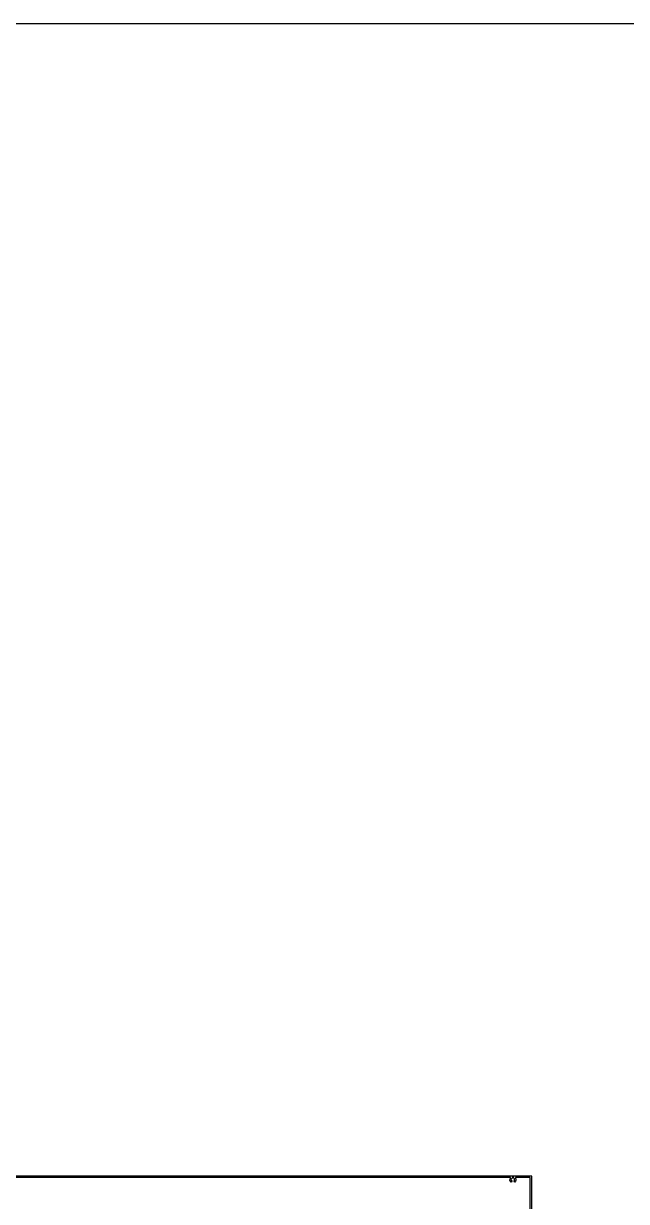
# Model space of a CAD drawing. Header units: millimetres. Extents: x -101 to 3415, y -52 to 1366.
# Drawn here: x 284.34 to 288.72, y 160.56 to 169.12 of the extents above; entities that cross this region are included whole.
import ezdxf

# ---------------------------------------------------------------- set-up
doc = ezdxf.new("R2010")
doc.units = ezdxf.units.MM
doc.layers.add('00_ARQ', color=8, linetype='Continuous')

msp = doc.modelspace()

# ---------------------------------------------------------------- linework, layer by layer
at = {"layer": '00_ARQ', "color": 9}
for points in [[(281.088, 160.555), (281.088, 160.5791, 0.414214), (281.0863, 160.5808), (281.043, 160.5808, 0.299044), (281.0414, 160.5798, -0.814098), (281.0299, 160.5821, -0.414214), (281.0359, 160.5881), (281.0863, 160.5881, 0.414214), (281.088, 160.5899), (281.088, 160.6082, 0.414214), (281.0863, 160.6099), (281.0359, 160.6099, -0.999975), (281.0359, 160.6219, -0.299206), (281.0414, 160.6183, 0.299044), (281.043, 160.6172), (281.0863, 160.6172, 0.414214), (281.088, 160.619), (281.088, 160.643, -0.414214), (281.0897, 160.6447, 0), (281.2022, 160.6447, -0.414214), (281.2039, 160.643)], [(288.0366, 160.4556), (288.0366, 160.7425, 0.414214), (288.0349, 160.7442), (281.2062, 160.7442, 0.414214)], [(288.0257, 160.4684), (288.0257, 160.7296, 0.414214), (288.022, 160.7333), (287.9202, 160.7333, 0.597049), (287.9181, 160.7295, -0.385613), (287.9137, 160.7005, -0.434031), (287.9117, 160.7008), (287.9076, 160.7065, -0.384687), (287.9079, 160.7083, 0.496295), (287.9066, 160.7276, -0.251973), (287.906, 160.7288), (287.906, 160.7319, 0.414214), (287.9046, 160.7333), (287.8952, 160.7333, 0.414214), (287.8938, 160.7319), (287.8938, 160.7288, -0.251974), (287.8932, 160.7276, 0.496289), (287.8919, 160.7083, -0.384737), (287.8921, 160.7065), (287.8881, 160.7008, -0.433937), (287.8861, 160.7005, -0.38562), (287.8816, 160.7295, 0.597036), (287.8796, 160.7333), (281.3198, 160.7333, 0.597066)]]:
    msp.add_lwpolyline(points, format="xyb", dxfattribs=at)
msp.add_lwpolyline([(281.129, 169.1231), (328.6371, 169.1231), (328.6371, 96.0013)], dxfattribs=at)

doc.saveas('drawing.dxf')
